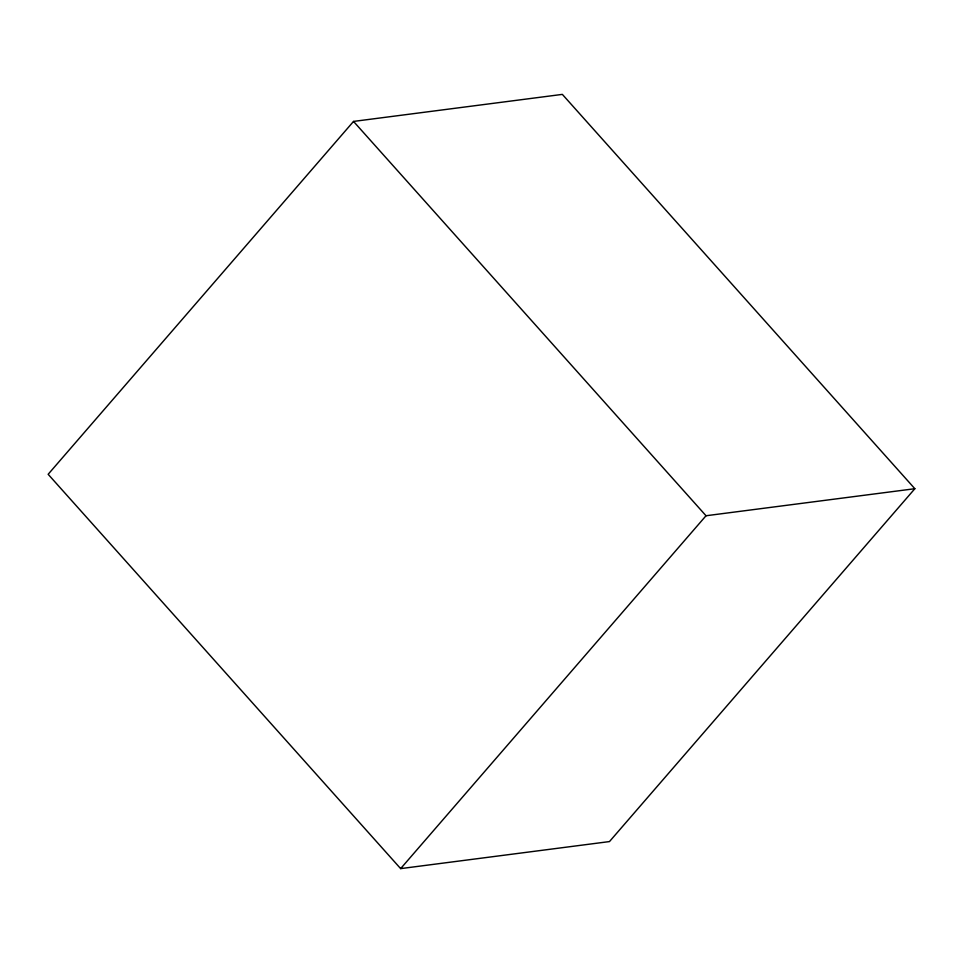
<?xml version="1.0" encoding="UTF-8"?>
<svg xmlns="http://www.w3.org/2000/svg" width="963" height="963" viewBox="0 0 963 963"><rect width="100%" height="100%" fill="white"/><g stroke="black" fill="none" stroke-linecap="round" stroke-linejoin="round"><path stroke-width="1.44" d="M353.529 121.422L48.15 474.29L400.644 868.614L609.471 841.578L914.85 488.71L562.356 94.386L353.529 121.422L706.023 515.747L914.85 488.71M400.644 868.614L706.023 515.747"/></g></svg>
